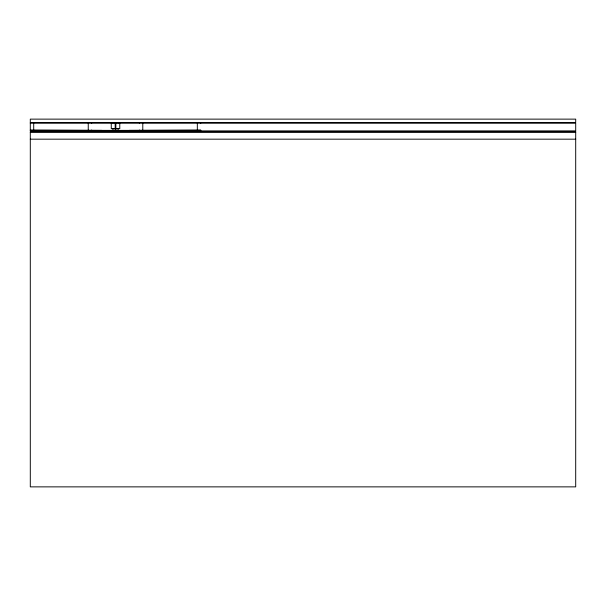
<?xml version="1.0" encoding="UTF-8"?>
<svg xmlns="http://www.w3.org/2000/svg" width="606" height="606" viewBox="0 0 606 606"><rect width="100%" height="100%" fill="white"/><g stroke="black" fill="none" stroke-linecap="round" stroke-linejoin="round"><path stroke-width="0.91" d="M30.3 122.541L575.7 122.541L575.7 119.132L30.3 119.132L30.3 130.888L575.7 130.888L575.7 123.223L30.3 123.223M30.3 130.04L101.884 130.381M30.3 130.381L200.737 130.381M30.3 132.358L575.7 132.358M30.3 139.175L575.7 139.175M200.737 122.541L200.737 123.223M200.737 130.888L200.737 130.04L129.154 130.381M197.329 123.223L197.329 130.04M142.789 123.223L142.789 130.04M139.38 122.541L139.38 123.223M139.38 130.04L139.38 130.888M119.783 123.223L119.783 128.677L111.262 128.677L111.262 123.223M118.079 122.541L118.079 123.223M118.079 128.677L118.079 130.381M118.079 131.608L118.079 131.063L112.966 131.063L112.966 131.608M115.86 123.223L115.86 130.381M115.178 123.223L115.185 130.381M112.966 122.541L112.966 123.223M112.966 128.677L112.966 130.381M91.657 122.541L91.657 123.223M91.657 130.04L91.657 130.888M88.249 123.223L88.249 130.04M33.709 123.223L33.709 130.04M575.7 131.608L30.3 131.608L30.3 486.868L575.7 486.868L575.7 131.608"/></g></svg>
